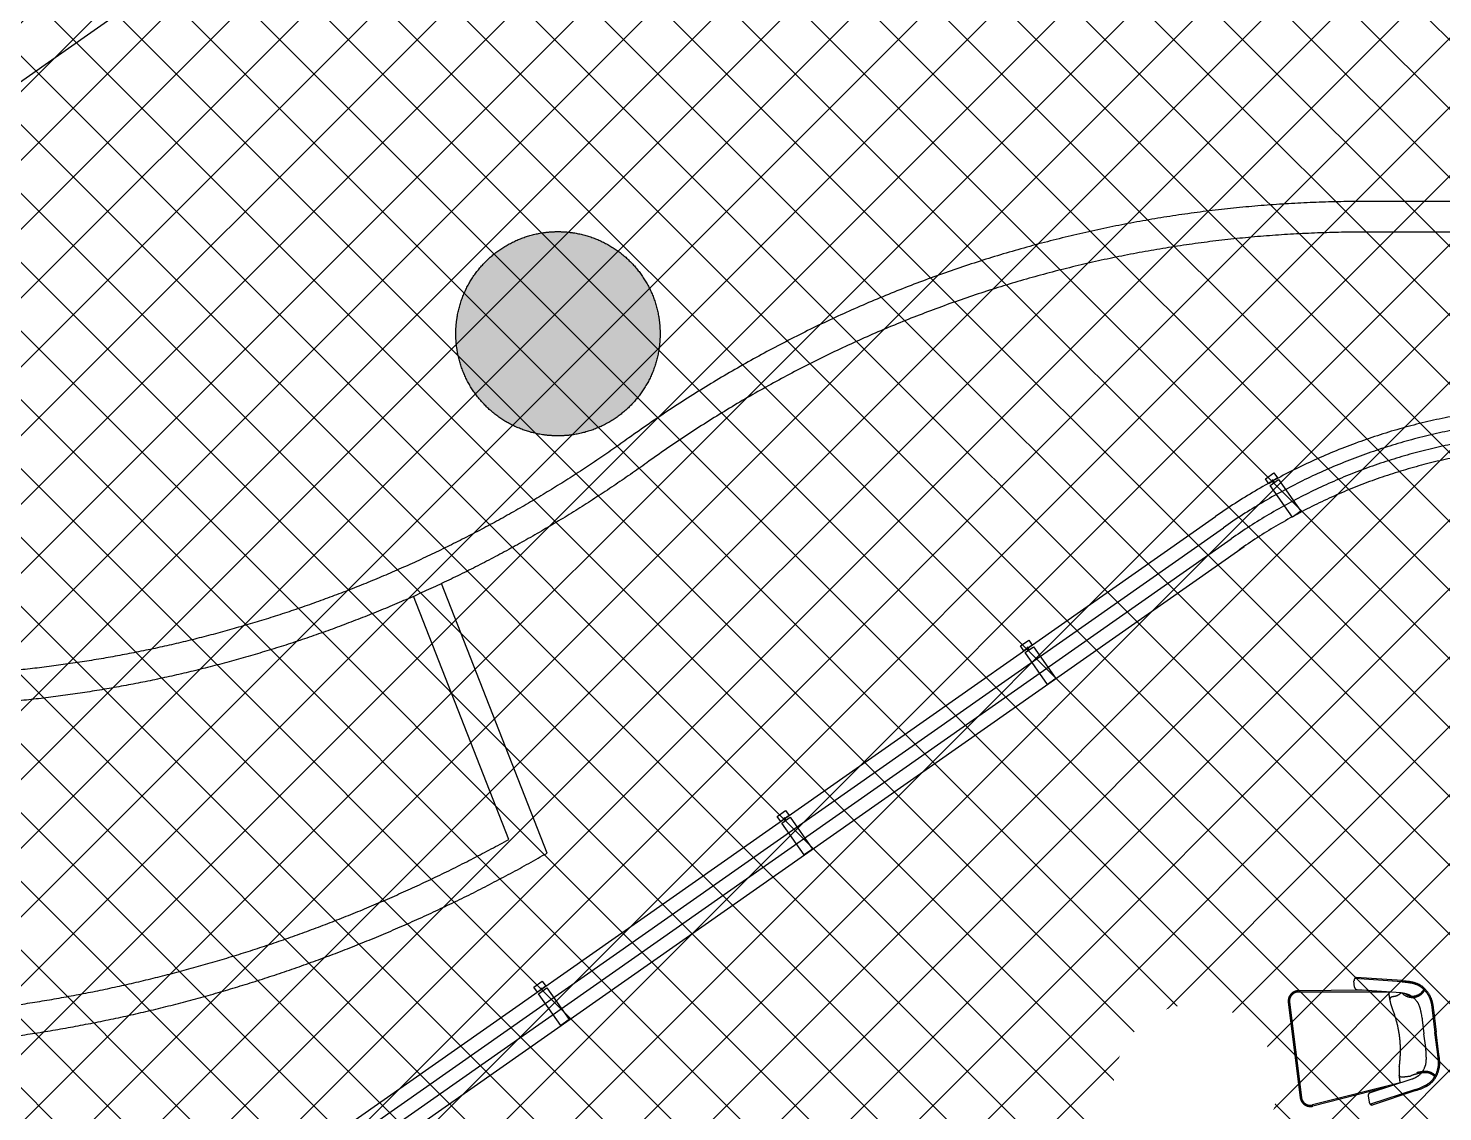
# Model space of a CAD drawing. Header units: millimetres. Extents: x 12325263 to 13848842, y -1463133 to 573208.
# Drawn here: x 12515185 to 12522110, y -581445 to -576141 of the extents above; entities that cross this region are included whole.
import ezdxf
from ezdxf.xclip import XClip

# ---------------------------------------------------------------- set-up
doc = ezdxf.new("R2010")
doc.units = ezdxf.units.MM
doc.header["$LTSCALE"] = 1000
doc.header["$XCLIPFRAME"] = 0
for name, color, linetype in [('0-LA轮廓线', 4, 'Continuous'), ('10# 1层平面图$0$外立面', 83, 'Continuous'), ('11# 首层平面图(售)$0$11#楼二层平面图(售)$0$首二层+地下室_04(1)$0$1#楼首层平面图$0$12#楼二层平面图$0$STAIR', 2, 'Continuous'), ('A-WALL-PATT', 8, 'Continuous'), ('s-首层组合pm$0$13-J-地下室柱$0$地下室柱网$0$0q-柱0', 6, 'Continuous'), ('s-首层组合pm$0$13-J-地下室柱$0$地下室柱网$0$0q-柱填充', 5, 'Continuous'), ('s-首层组合pm$0$hs$0$首二层+地下室_04(1)$0$0F$0$12#楼首层平面图$0$CURTWALL', 2, 'Continuous')]:
    doc.layers.add(name, color=color, linetype=linetype)

# ---------------------------------------------------------------- blocks, each defined once
blk = doc.blocks.new('A$C624508B3')
at = {"layer": '0-LA轮廓线', "color": 250}
for points in [[(-39661.3, -143353.7), (-42419, -146111.4), (-44646.6, -143883.8, 0.414206), (-46343.6, -143883.8), (-46352.1, -143892.2, -0.159204), (-48666, -145162, -0.099726), (-52432.9, -145172.9, 0.522774), (-52962.8, -145800.2), (-52641, -147000.1)], [(-30176.3, -144315.1), (-35554.5, -145259.5, 0.157146), (-38891.1, -147020.2, -0.528706), (-49013.5, -145226.3, -0.528706)], [(-30150.3, -144462.9), (-35528.6, -145407.2, 0.157146), (-38783.8, -147125, -0.53076), (-49166.9, -145250.5, -0.53076)], [(-48638.7, -146173.5), (-49849.4, -146990.7, 0.463078), (-39130.1, -149058.1), (-39795.3, -147966.3)], [(-50046.9, -146943.1, 0.474358), (-38934.1, -149091.5)]]:
    blk.add_lwpolyline(points, format="xyb", dxfattribs=at)
blk.add_lwpolyline([(-38934.1, -149091.5), (-39671.5, -147881.2)], dxfattribs=at)
blk = doc.blocks.new('10# 1层平面图$0$156132')
at = {"layer": '10# 1层平面图$0$外立面'}
blk.add_line((0, 10), (0, -7.1), dxfattribs=at)
for points in [[(25, 200), (25, 10), (-25, 10), (-25, 200)], [(-25, -30), (-25, 0), (25, 0), (25, -30)]]:
    blk.add_lwpolyline(points, close=True, dxfattribs=at)
blk = doc.blocks.new('A$C3A5F05FE')
at = {"layer": 's-首层组合pm$0$13-J-地下室柱$0$地下室柱网$0$0q-柱填充'}
h = blk.add_hatch(color=252, dxfattribs=at)
h.dxf.hatch_style = 1
edge = h.paths.add_edge_path()
edge.add_arc((84107.6, 89693.3), 500, 0, 360)
at = {"layer": '11# 首层平面图(售)$0$11#楼二层平面图(售)$0$首二层+地下室_04(1)$0$1#楼首层平面图$0$12#楼二层平面图$0$STAIR', "color": 252}
for p, q in [((83686.8, 85622.1, 0), (87433.3, 89368.6, 0)), ((83733.9, 85575, 0), (87480.4, 89321.4, 0)), ((83781.1, 85527.8, 0), (87527.6, 89274.3, 0)), ((83828.2, 85480.7, 0), (87596.6, 89249, 0)), ((88726, 87283.1, 0), (88495.3, 87258.8, 0)), ((88725.4, 87289, 0), (88501, 87265.5, 0)), ((88549, 87209.8, 0), (88234.6, 87151.9, 0)), ((88671.1, 87221.8, 0), (88235.6, 87145.9, 0)), ((88501.7, 87217.2, 0), (88494, 87246.6, 0)), ((88731.7, 87229.4, 0), (88517.5, 87206.5, 0)), ((88856.1, 87116.8, 0), (88876.2, 87051.2, 0)), ((88895.7, 87171.7, 0), (88927.8, 87067.1, 0)), ((88901.4, 87173.5, 0), (88933.6, 87068.8, 0)), ((88896.4, 86985.6, 0), (88876.2, 87051.2, 0)), ((88960, 86962.4, 0), (88927.8, 87067.1, 0)), ((88960, 86962.4, 0), (88927.8, 87067, 0)), ((88965.7, 86964.1, 0), (88933.6, 87068.8, 0)), ((88965.7, 86964.1, 0), (88933.6, 87068.8, 0)), ((88802.1, 86794.8, 0), (88399.2, 86613.2, 0)), ((88856.6, 86822.6, 0), (88666.5, 86721.3, 0)), ((88882.1, 86775, 0), (88677.5, 86665.5, 0)), ((88884.9, 86769.7, 0), (88686, 86663.2, 0)), ((88737.2, 86759, 0), (88401.7, 86607.7, 0)), ((88659.5, 86703.6, 0), (88669.7, 86674.9, 0))]:
    blk.add_line(p, q, dxfattribs=at)
for centre, radius, start, end in [((89554.6, 87247.3, 0), 3000, 99.95882, 134.99999), ((89554.6, 87247.3, 0), 2933.3, 99.95882, 134.99999), ((89554.6, 87247.3, 0), 2866.7, 99.95882, 134.99999), ((89554.6, 87247.3, 0), 2800, 99.95882, 134.99999), ((88511.1, 87251.1, 0), 17.6, 124.90631, 194.57727), ((88776.3, 87286.3, 0), 65.3, 304.50454, 340.44557), ((88776.3, 87286.3, 0), 71.3, 304.50454, 338.92648), ((88517.1, 87222.8, 0), 16.3, 200.04425, 270.71588), ((88942.2, 87286.6, 0), 278.8, 193.22185, 209.94281), ((88777.1, 87285.6, 0), 70.2, 233.02711, 303.56322), ((88779.5, 87281.2, 0), 59.2, 240.47598, 304.82663), ((88243.2, 87102.6, 0), 50, 99.98424, 197.07476), ((88243.2, 87102.6, 0), 44, 99.98424, 197.07476), ((88245.8, 86857.1, 0), 539.6, 17.1277, 32.56219), ((88234.4, 86856.2, 0), 550.8, 1.74472, 16.86443), ((89069.9, 86894.4, 0), 285.8, 184.30817, 200.62569), ((88930, 86716.6, 0), 144.9, 111.61075, 126.53386), ((88943.9, 86713.9, 0), 158.9, 96.79071, 116.14554), ((88943.9, 86713.9, 0), 152.9, 96.73598, 116.08532), ((88925.5, 86800.5, 0), 65.3, 53.69829, 89.64498), ((88925.5, 86800.5, 0), 71.3, 55.21816, 89.64498), ((88675.3, 86707.6, 0), 16.3, 123.43364, 194.10528), ((88381.2, 86653.3, 0), 50, 197.07476, 294.16529), ((88381.2, 86653.3, 0), 44, 197.07476, 294.16529), ((88686.2, 86680.8, 0), 17.6, 199.57226, 269.24322)]:
    blk.add_arc(centre, radius, start, end, dxfattribs=at)
for points, knots in [([(88725.4, 87289, 0), (88746, 87290.8, 0), (88777.2, 87293.4, 0), (88821.6, 87283.4, 0), (88855.7, 87260.3, 0), (88887.2, 87223.3, 0), (88896.6, 87190.5, 0), (88901.4, 87173.5, 0)], [0, 0, 0, 0, 61.69613, 93.263437, 134.334756, 183.203067, 235.614675, 235.614675, 235.614675, 235.614675]), ([(88725.9, 87283.1, 0), (88732.9, 87283.6, 0), (88739.8, 87284.2, 0), (88756.6, 87285.3, 0), (88766.6, 87285.5, 0), (88780.6, 87284.7, 0), (88784.8, 87284.4, 0), (88793.2, 87283.2, 0), (88797.4, 87282.4, 0), (88805, 87280.6, 0), (88808.5, 87279.6, 0), (88814.1, 87277.6, 0), (88816.4, 87276.6, 0), (88820.9, 87274.6, 0), (88823.1, 87273.6, 0), (88829.6, 87270, 0), (88833.8, 87267.4, 0), (88841.3, 87262, 0), (88844.6, 87259.3, 0), (88851.1, 87253.7, 0), (88854.3, 87250.7, 0), (88860.4, 87244.4, 0), (88863.3, 87241.2, 0), (88868.3, 87234.9, 0), (88870.5, 87232, 0), (88874.4, 87226.3, 0), (88876.1, 87223.5, 0), (88878.8, 87218.6, 0), (88879.9, 87216.5, 0), (88882, 87212.2, 0), (88882.9, 87210, 0), (88885.7, 87203.4, 0), (88887.4, 87198.8, 0), (88891.4, 87186.9, 0), (88893.5, 87179.4, 0), (88895.7, 87171.9, 0)], [0, 0, 0, 0, 20.798537, 20.798537, 51.282997, 51.282997, 64.494634, 64.494634, 77.706271, 77.706271, 89.076935, 89.076935, 96.905264, 96.905264, 104.733593, 104.733593, 120.390251, 120.390251, 133.479832, 133.479832, 146.95961, 146.95961, 160.439387, 160.439387, 171.892307, 171.892307, 182.212074, 182.212074, 189.731817, 189.731817, 197.25156, 197.25156, 212.291046, 212.291046, 235.614663, 235.614663, 235.614663, 235.614663]), ([(88731.7, 87229.4, 0), (88717.5, 87209.9, 0), (88697.6, 87204.8, 0), (88682, 87197.6, 0), (88682.2, 87188.9, 0), (88682.3, 87185.7, 0)], [117.895528, 117.895528, 117.895528, 117.895528, 141.922615, 157.625917, 166.43277, 166.43277, 166.43277, 166.43277]), ([(88731.7, 87229.4, 0), (88759.8, 87231.4, 0), (88787.8, 87222.1, 0), (88806, 87208.6, 0), (88824.8, 87192.3, 0), (88840.6, 87160.5, 0), (88850.8, 87131.7, 0), (88856.1, 87116.8, 0)], [3.080466, 3.080466, 3.080466, 3.080466, 33.797598, 56.95546, 88.506912, 133.12216, 180.530562, 180.530562, 180.530562, 180.530562]), ([(88856.6, 86822.6, 0), (88881, 86836.7, 0), (88899, 86860.1, 0), (88906.5, 86881.5, 0), (88912.8, 86905.6, 0), (88908.1, 86940.7, 0), (88900.4, 86970.3, 0), (88896.4, 86985.6, 0)], [3.080466, 3.080466, 3.080466, 3.080466, 33.797598, 56.95546, 88.506912, 133.12216, 180.530562, 180.530562, 180.530562, 180.530562]), ([(88882, 86774.9, 0), (88888.1, 86778.3, 0), (88894.1, 86781.7, 0), (88908.7, 86790.4, 0), (88917, 86795.7, 0), (88928.2, 86804.3, 0), (88931.5, 86806.9, 0), (88937.8, 86812.6, 0), (88940.8, 86815.6, 0), (88946.1, 86821.4, 0), (88948.3, 86824.2, 0), (88951.9, 86829, 0), (88953.3, 86831, 0), (88955.9, 86835.2, 0), (88957.1, 86837.3, 0), (88960.5, 86843.9, 0), (88962.5, 86848.5, 0), (88965.6, 86857.2, 0), (88966.9, 86861.2, 0), (88969.1, 86869.5, 0), (88970.1, 86873.8, 0), (88971.6, 86882.4, 0), (88972.2, 86886.7, 0), (88972.8, 86894.7, 0), (88973, 86898.3, 0), (88973, 86905.3, 0), (88972.8, 86908.5, 0), (88972.3, 86914.1, 0), (88972, 86916.5, 0), (88971.3, 86921.2, 0), (88970.9, 86923.5, 0), (88969.5, 86930.6, 0), (88968.3, 86935.3, 0), (88964.9, 86947.4, 0), (88962.5, 86954.8, 0), (88960, 86962.2, 0)], [0, 0, 0, 0, 20.798537, 20.798537, 51.282997, 51.282997, 64.494634, 64.494634, 77.706271, 77.706271, 89.076935, 89.076935, 96.905264, 96.905264, 104.733593, 104.733593, 120.390251, 120.390251, 133.479832, 133.479832, 146.95961, 146.95961, 160.439387, 160.439387, 171.892307, 171.892307, 182.212074, 182.212074, 189.731817, 189.731817, 197.25156, 197.25156, 212.291046, 212.291046, 235.614663, 235.614663, 235.614663, 235.614663]), ([(88884.9, 86769.7, 0), (88903, 86779.8, 0), (88930.2, 86795.1, 0), (88961.4, 86828.3, 0), (88976.7, 86866.6, 0), (88981.9, 86914.9, 0), (88971.3, 86947.3, 0), (88965.7, 86964.1, 0)], [0, 0, 0, 0, 61.69613, 93.263437, 134.334756, 183.203067, 235.614675, 235.614675, 235.614675, 235.614675]), ([(88843.7, 86833, 0), (88833.9, 86830.8, 0), (88814.6, 86823.8, 0), (88797.7, 86821, 0), (88793, 86828.3, 0), (88791.3, 86831, 0)], [117.895528, 117.895528, 117.895528, 117.895528, 141.922615, 157.625917, 166.43277, 166.43277, 166.43277, 166.43277])]:
    blk.add_open_spline(points, degree=3, knots=knots, dxfattribs=at)
at = {"layer": 's-首层组合pm$0$13-J-地下室柱$0$地下室柱网$0$0q-柱0', "color": 252}
blk.add_circle((84107.6, 89693.3), 500, dxfattribs=at)
at = {"rotation": 359.9999703432161}
blk.add_blockref('A$C624508B3', (123429.3, 236271.5), dxfattribs=at)
at = {"layer": '11# 首层平面图(售)$0$11#楼二层平面图(售)$0$首二层+地下室_04(1)$0$1#楼首层平面图$0$12#楼二层平面图$0$STAIR', "color": 252, "rotation": 224.9999983806014}
for p in [(87680.8, 89589.9, 0), (86640.7, 88576, 0), (85612.3, 87547.6, 0), (84583.8, 86519.1, 0)]:
    blk.add_blockref('10# 1层平面图$0$156132', p, dxfattribs=at)
at = {"color": 252}
blk.add_wipeout([(87510.9, 86352.4), (87467, 86417.4), (87436.6, 86489.6), (87420.8, 86566.5), (87420.4, 86644.9), (87435.2, 86721.9), (87464.8, 86794.5), (87508, 86859.9), (87563.1, 86915.7), (87628.1, 86959.7), (87700.3, 86990.1), (87777.2, 87005.8), (87855.6, 87006.3), (87932.6, 86991.4), (88005.2, 86961.8), (88070.6, 86918.7), (88126.4, 86863.5), (88170.4, 86798.6), (88200.8, 86726.3), (88216.5, 86649.5), (88217, 86571.1), (88202.1, 86494.1), (88172.5, 86421.5), (88129.4, 86356), (88074.2, 86300.2), (88009.3, 86256.3), (87937, 86225.9), (87860.2, 86210.1), (87781.8, 86209.7), (87704.8, 86224.5), (87632.2, 86254.1), (87566.7, 86297.3)], dxfattribs=at).translate(0, 0, 0).dxf.layer = '11# 首层平面图(售)$0$11#楼二层平面图(售)$0$首二层+地下室_04(1)$0$1#楼首层平面图$0$12#楼二层平面图$0$STAIR'
at = {"layer": '11# 首层平面图(售)$0$11#楼二层平面图(售)$0$首二层+地下室_04(1)$0$1#楼首层平面图$0$12#楼二层平面图$0$STAIR', "color": 252}
for p, q in [((88195.4, 87087.9, 0), (88333.4, 86638.6, 0)), ((88201.2, 87089.7, 0), (88339.2, 86640.4, 0))]:
    blk.add_line(p, q, dxfattribs=at)

msp = doc.modelspace()

# ---------------------------------------------------------------- hatches: boundary and pattern name
at = {"layer": 'A-WALL-PATT'}
h = msp.add_hatch(dxfattribs=at)
h.set_pattern_fill('ANSI37', color=252, scale=150)
h.set_pattern_definition([(45, (-400000, 0), (-168.3798023, 168.3798023), []), (135, (-400000, 0), (-168.3798023, -168.3798023), [])])
edge = h.paths.add_edge_path()
edge.add_line((12617170, -539458), (12627664.7, -539458))
edge.add_line((12627664.7, -539458), (12617498.2, -546587.6))
edge.add_line((12617498.2, -546587.6), (12598406.6, -559976.1))
edge.add_line((12598406.6, -559976.1), (12585091.3, -540989.1))
edge.add_line((12585091.3, -540989.1), (12584144.7, -541197.3))
edge.add_line((12584144.7, -541197.3), (12583864.1, -542803.9))
edge.add_arc((12578880.4, -541928.7), 5060, 269.14738, 350.03971, ccw=False)
edge.add_arc((12578698.9, -554127.5), 7140.2, 89.14809, 125.03345)
edge.add_line((12574600, -548281), (12560037.5, -558490.6))
edge.add_line((12560037.5, -558490.6), (12559927.1, -558471.2))
edge.add_line((12559927.1, -558471.2), (12559927.1, -564050))
edge.add_line((12559927.1, -564050), (12558858.8, -564810))
edge.add_line((12558858.8, -564810), (12559927.1, -566333.2))
edge.add_line((12559927.1, -566333.2), (12559927.6, -588159))
edge.add_line((12559927.6, -588159), (12558263.3, -589586.8))
edge.add_line((12558263.3, -589586.8), (12557796.8, -589586.8))
edge.add_line((12557796.8, -589586.8), (12557796.8, -598151.2))
edge.add_line((12557796.8, -598151.2), (12560482.1, -600836.4))
edge.add_arc((12552451.5, -592361.2), 11675.6, 270.02561, 313.45682, ccw=False)
edge.add_line((12552456.7, -604036.8), (12551424.9, -604036.8))
edge.add_arc((12551424.9, -607536.8), 3500, 90, 186.80534)
edge.add_line((12547949.6, -607951.5), (12549871.4, -624055.3))
edge.add_line((12549871.4, -624055.3), (12550966.8, -633201.5))
edge.add_line((12550966.8, -633201.5), (12550966.8, -643886.8))
edge.add_line((12550966.8, -643886.8), (12550966.8, -653386.8))
edge.add_line((12550966.8, -653386.8), (12614072.2, -653386.8))
edge.add_line((12614072.2, -653386.8), (12616970.5, -653386.8))
edge.add_arc((12639113.3, -663769.1), 24455.9, 154.87893, 159.83059)
edge.add_arc((12619069.5, -656056.1), 3000, 166.12633, 249.14639)
edge.add_arc((12632240.8, -621479.9), 40000, 249.14639, 262.18067)
edge.add_line((12626798.8, -661108), (12526241.6, -661108))
edge.add_line((12526241.6, -661108), (12526241.6, -616108))
edge.add_line((12526241.6, -616108), (12504241.6, -616108))
edge.add_line((12504241.6, -616108), (12504241.6, -539458))
edge.add_line((12504241.6, -539458), (12586460, -539458))
edge.add_line((12586460, -539458), (12617170, -539458))

# ---------------------------------------------------------------- next in the draw order: block references
at = {"layer": 's-首层组合pm$0$hs$0$首二层+地下室_04(1)$0$0F$0$12#楼首层平面图$0$CURTWALL'}
ref = msp.add_blockref('A$C3A5F05FE', (12419426.3, -651432.9), dxfattribs=dict(at, rotation=350.0412449425006))
XClip(ref).set_block_clipping_path([(195513.2503203545, 148017.0485826777), (64172.5014155116, 124955.6050650277), (77428.2917839233, 49460.5289228798), (99096.806788845, 53265.1915204667), (106879.0711930003, 8943.2290103992), (216551.3050909508, 28200.0099301159)])

doc.saveas('drawing.dxf')
